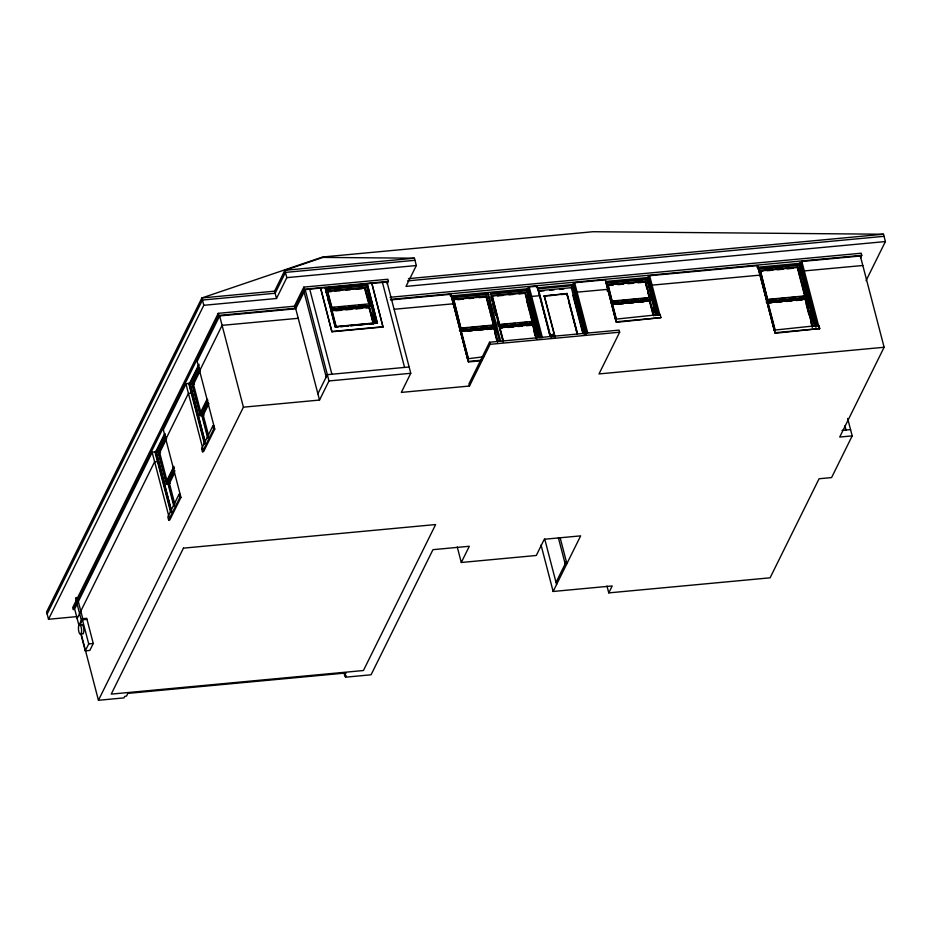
<?xml version="1.0" encoding="UTF-8"?>
<svg xmlns="http://www.w3.org/2000/svg" width="932" height="932" viewBox="0 0 932 932"><rect width="100%" height="100%" fill="white"/><g stroke="black" fill="none" stroke-linecap="round" stroke-linejoin="round"><path stroke-width="1.4" d="M81.492 620.84L75.55 598.053L76.191 597.529L77.309 597.68L82.89 619.128M47.148 614.013L202.43 300.057L275.138 293.254L285.448 272.4L414.961 260.296M77.414 616.565L48.511 619.267L203.805 305.3L201.883 297.96L322.67 256.999L593.043 231.719L883.489 234.223L885.4 241.563L866.073 280.637M218.239 313.338L72.696 607.606L73.244 609.703L218.787 315.435L218.239 313.338L294.349 306.22L303.809 287.114L387.875 279.25L388.423 281.348L387.153 283.899M164.591 433.776L155.854 451.438L152.161 452.335L74.665 609.015L78.94 625.454M199.017 364.167L189.662 383.075L185.969 383.972L163.333 429.734L180.959 497.397L169.787 519.986L168.657 520.103L167.83 516.945L179.002 494.356L180.144 494.251M338.234 326.887L335.334 327.155L325.221 287.534L305.207 289.677L295.747 308.795L219.637 315.913L197.141 361.383L214.768 429.046L203.595 451.636L202.465 451.74L201.638 448.595L212.811 426.006L213.952 425.901M171.581 510.934L156.273 452.195L165.302 433.939M205.39 442.584L190.081 383.833L199.11 365.589M174.459 470.835L168.016 483.871L166.315 484.023L157.974 452.032L165.71 436.397M208.267 402.484L201.825 415.509L200.124 415.672L191.782 383.681L199.518 368.035M166.607 438.634L159.675 452.661L167.189 481.506L166.339 481.588L158.824 452.731L166.385 437.446M207.079 399.211L200.147 413.226L192.633 384.38L200.194 369.095M77.146 618.533L154.619 461.771L157.485 461.573M165.814 439.24L188.427 393.421L191.293 393.222M199.623 370.889L222.096 325.35L298.228 318.301M199.786 371.565L193.483 384.299L200.636 411.781M78.719 625.687L82.167 618.732L86.711 618.312L93.258 643.488L89.822 650.431L85.278 650.862L80.746 633.434M80.14 624.417L82.435 619.78L86.979 619.361M166.339 481.588L173.9 466.291M167.818 480.225L174.121 467.491M204.143 406.783L207.3 400.411M166.315 484.023L174.051 468.388M200.124 415.672L207.859 400.038M85.278 650.862L88.715 643.907L82.167 618.732M174.307 505.505L168.587 483.522L174.89 470.777M208.116 437.143L202.395 415.171L208.069 403.696M174.482 473.246L169.438 483.44L174.808 504.049M208.919 403.626L203.246 415.09L208.617 435.698M203.805 305.3L276.501 298.496L274.591 291.157L284.901 270.303L322.938 257.407L414.414 258.199L416.324 265.538L406.002 286.392L885.4 241.563M276.501 298.496L286.823 277.643L284.901 270.303L414.414 258.199M168.657 520.103L179.829 497.502L179.002 494.356M202.465 451.74L213.638 429.151L212.811 426.006M847.654 418.445L852.197 435.885L831.577 477.592L819.077 478.757L770.088 577.817L608.771 592.892L612.207 585.948L553.142 591.471L580.648 535.865L544.288 539.255L536.273 555.484L461.293 562.485L469.32 546.269L432.961 549.67L371.076 674.791L345.516 677.18L346.238 675.735L344.677 675.607L345.958 672.997L127.847 693.396L126.566 695.994L124.713 696.449L123.991 697.893L98.443 700.282L243.415 407.179L219.637 315.913M218.787 315.435L294.896 308.317L304.356 289.211L303.809 287.114M335.334 327.155L325.221 287.534M327.61 291.099L364.878 288.035L369.328 303.855L365.099 287.592L327.61 291.099L331.85 307.362L331.419 308.224M331.536 311.195L331.967 310.321L369.445 306.826L373.685 323.078L373.254 323.952M370.12 323.905L377.367 323.229L367.115 283.887L371.798 283.177L383.005 327.004L331.885 331.78L320.678 287.953M364.668 288.466L365.099 287.592M375.456 323.183L366.392 285.856L366.824 284.994L325.92 288.815L335.986 327.015M383.005 327.004L371.798 283.177M317.882 393.77L327.342 374.652L409.125 366.998M243.415 407.179L319.525 400.061L328.973 380.943L305.207 289.677M372.905 322.6L369.014 307.688L369.445 306.826M370.319 305.952L368.699 297.215M377.367 323.229L367.255 283.596M371.658 283.468L387.001 282.035L410.767 373.289L401.319 392.407L469.472 386.034L490.104 344.327L489.556 342.23L619.058 330.126L619.64 332.211L599.008 373.93L884.119 347.263L860.341 255.997L801.835 261.473L801.124 262.917L817.562 326.06M467.526 359.041L451.228 295.642L450.098 295.747M451.927 296.924L451.496 297.797L487.855 294.395L488.286 293.522L451.927 296.924L468.435 361.954L479.84 360.894M460.559 327.12L453.616 299.207L486.562 296.131L494.077 324.977L493.645 325.839M453.616 299.207L460.909 328.483L466.641 327.947M460.816 331.885L461.247 331.023L494.193 327.936L497.77 341.683M486.562 296.131L486.131 296.993L489.347 309.354M491.805 296.469L492.236 295.595L525.182 292.52L532.696 321.365L529.621 322.064M467.619 358.808L483.58 356.77M493.762 328.81L494.193 327.936M499.424 341.322L487.855 294.395M489.556 342.23L468.924 383.937L469.472 386.034M492.236 295.595L499.54 324.872L492.026 296.026L524.972 292.951L532.487 321.796M536.75 339.434L532.813 324.324L499.867 327.412L499.435 328.274L502.301 328.006M524.751 293.382L525.182 292.52M539.989 337.897L527.197 288.815L529.201 286.963L537.147 286.217L550.264 336.312M538.044 337.71L526.475 290.784L526.906 289.91L490.558 293.312L503.303 342.265M530.96 297.925L531.659 296.411L539.628 295.724M536.436 287.673L537.147 286.217M550.125 336.603L537.566 287.569M544.02 296.166L567.029 293.464L577.49 333.621M532.813 324.324L532.382 325.198L526.65 325.734M534.106 322.6L533.675 323.462L536.576 334.588M567.029 293.464L567.821 298.205M585.704 334.704L572.644 284.563L574.636 282.722L605.311 279.845L616.378 322.332L660.963 317.614L660.147 314.468L615.551 319.187M583.362 333.842L571.339 287.685L572.341 285.658L538.265 288.85L550.649 336.405M576.395 293.673L577.094 292.159L607.781 289.351L607.07 290.807M615.469 319.408L605.73 281.196M608.107 284.761L645.387 281.685L649.616 297.949L645.596 281.254L608.107 284.761L612.126 301.455L617.904 300.92M612.033 304.857L612.464 303.983L649.953 300.477L653.833 315.389M616.378 322.332L606.429 282.478L647.321 278.656L656.792 315.016M645.165 282.128L645.596 281.254M657.13 314.072L647.624 277.55L649.616 275.709L757.53 265.62L775.156 333.272L819.752 328.553L818.925 325.408L774.341 330.126M655.615 315.529L646.89 279.518L647.321 278.656M651.375 286.66L652.074 285.145L760.011 275.126M649.953 300.477L649.522 301.351L652.703 313.548M650.816 299.615L650.221 294.815M660.147 314.468L659.856 315.039L649.616 275.709M556.031 582.418L566.341 561.565M774.247 330.359L757.949 266.96L756.819 267.065M758.648 268.241L758.217 269.115L799.12 265.282L799.551 264.42L758.648 268.241L775.156 333.272M767.281 298.438L760.337 270.525L797.827 267.018L805.341 295.863L804.91 296.737M767.63 299.813L760.337 270.525M812.611 326.305L805.458 298.834L767.968 302.341L767.537 303.215L771.859 302.807M797.827 267.018L797.396 267.892L804.549 295.362M816.281 326.433L799.842 263.313L801.124 262.917M803.582 272.365L804.293 270.909L862.822 265.504M803.594 272.424L804.316 270.979M805.027 299.708L805.458 298.834M814.347 326.282L799.12 265.282M860.481 257.919L861.762 255.321L861.215 253.213L390.019 297.285M884.119 347.263L839.709 437.05L852.197 435.885M552.455 335.124L551.558 336.883M286.823 277.643L416.324 265.538M274.591 291.157L201.883 297.96L46.6 611.916L48.511 619.267M408.437 278.645L883.489 234.223M304.356 289.211L388.423 281.348M325.082 287.825L367.115 283.887M407.54 280.882L884.037 236.32M325.501 289.689L366.392 285.856M327.179 291.972L331.501 291.565M334.39 291.297L340.157 290.761M345.923 290.213L350.246 289.817M356.012 289.27L361.779 288.734M390.566 299.382L861.762 255.321M390.473 299.941L450.808 294.291L468.435 361.954M451.088 295.922L527.197 288.815M537.426 287.86L572.644 284.563M605.59 281.476L647.624 277.55M757.809 267.251L799.842 263.313M331.85 307.362L369.328 303.855M334.518 307.525L331.629 307.793L327.749 292.893M338.84 307.117L344.607 306.581M348.929 306.174L354.696 305.638M359.03 305.23L364.796 304.694M330.545 309.098L371.449 305.265M490.127 294.186L526.475 290.784M605.998 283.34L646.89 279.518M331.536 309.832L371.018 306.139M639.41 281.045L642.23 280.788M769.075 268.929L771.894 268.661M778.942 267.997L781.762 267.74M538.684 290.749L571.339 287.685M539.814 291.192L544.078 290.796M549.764 290.26L554.016 289.864M559.701 289.328L563.953 288.932M331.745 310.764L369.235 307.257L373.464 323.52L369.142 323.917M453.395 299.638L486.341 296.562L493.855 325.408L490.989 325.676M760.116 270.956L797.606 267.449L805.12 296.306L799.353 296.842M335.858 310.787L341.625 310.251M345.947 309.843L351.714 309.308M356.047 308.9L361.814 308.364M366.136 307.956L369.014 307.688M457.484 299.673L463.216 299.137M468.936 298.601L473.235 298.205M478.966 297.669L484.698 297.133M497.537 295.933L503.268 295.397M509 294.861L513.299 294.454M519.019 293.918L523.318 293.522M607.676 285.623L613.454 285.087M617.776 284.679L623.543 284.144M627.865 283.736L633.632 283.2M637.966 282.792L643.732 282.256M759.906 271.398L762.784 271.119M767.118 270.723L772.884 270.175M777.206 269.779L782.973 269.231M787.295 268.835L793.062 268.288M394.364 309.249L453.29 303.797M549.705 295.642L553.969 295.246M561.064 294.582L563.907 294.314M335.765 326.584L376.656 322.752L366.824 284.994M335.473 326.864L377.507 322.938M612.347 301.024L649.837 297.518M340.308 326.619L344.63 326.212M350.397 325.676L356.164 325.128M359.053 324.86L364.82 324.324M341.124 326.619L348.37 325.944M351.271 325.664L367.22 324.173M622.227 300.512L627.993 299.976M630.871 299.696L638.082 299.032M640.971 298.753L646.738 298.217M611.054 302.749L651.946 298.927M612.033 303.494L651.515 299.801M617.799 304.321L623.566 303.774M629.333 303.238L633.667 302.83M639.434 302.294L643.756 301.886M332.025 331.489L383.145 326.713M461.13 328.052L494.077 324.977M499.75 324.441L532.696 321.365M767.852 299.37L805.341 295.863M470.94 327.551L476.671 327.015M480.97 326.608L486.702 326.072M500.973 324.744L506.705 324.208M510.992 323.8L515.291 323.404M519.59 322.996L526.755 322.332M769.075 299.673L776.286 298.997M779.164 298.729L784.942 298.193M789.264 297.786L795.031 297.25M459.837 329.788L496.185 326.386M534.817 322.775L498.457 326.177L497.373 322.006M766.558 301.106L807.45 297.285M459.406 330.65L495.754 327.26M499.424 326.911L534.385 323.649M766.127 301.98L807.019 298.147M499.657 327.843L532.603 324.767L536.18 338.502M467.981 331.221L472.279 330.813M478 330.278L483.731 329.742M486.597 329.474L492.329 328.938M508.033 327.47L513.765 326.934M518.064 326.538L522.363 326.13M776.193 302.399L781.96 301.863M786.282 301.455L792.049 300.92M796.371 300.512L802.137 299.976M616.658 321.75L660.963 317.614M553.853 334.46L550.439 334.774L551.08 337.221M490.104 344.327L619.64 332.211M190.081 383.833L191.782 383.681M192.633 384.38L194.334 384.229M468.726 361.383L481.553 360.183M775.447 332.701L819.752 328.553M328.973 380.943L410.767 373.289M202.395 415.171L204.096 415.008M213.638 429.151L214.768 429.046M156.273 452.195L157.974 452.032M201.638 448.595L202.78 448.49L185.969 383.972M158.824 452.731L160.525 452.579M168.587 483.522L170.288 483.358M842.039 430.386L850.567 429.594M179.829 497.502L180.959 497.397M88.715 643.907L93.258 643.488M844.928 425.831L846.023 430.013M801.835 261.473L819.461 329.136M799.982 263.022L816.42 326.142M799.551 264.42L815.943 327.353M799.05 267.566L801.252 276M803.081 283.037L804.188 287.254M804.922 290.073L806.017 294.291M806.681 299.358L808.86 307.711M809.582 310.496L812.483 321.622M812.401 326.748L805.236 299.265L767.747 302.772L774.55 328.88M806.098 303.82L808.964 314.818M810.747 321.68L812.18 327.179M767.968 302.341L775.121 329.812M648.893 277.154L658.796 315.132M647.763 277.258L657.643 315.191M652.983 307.933L654.066 312.092M645.527 283.479L646.936 288.897M647.635 291.611L649.056 297.028M653.623 315.82L649.732 300.92L612.242 304.426L616.134 319.327M608.247 286.543L612.126 301.455M612.464 303.983L616.343 318.895M574.636 282.722L587.673 332.747M573.926 284.167L586.589 332.806M572.784 284.272L585.844 334.413M572.341 285.658L585.098 334.611M572.877 295.258L582.721 333.027M577.351 333.912L566.889 293.755L544.172 295.887L554.983 337.419M568.543 300.966L571.433 312.045M572.155 314.818L575.405 327.283M576.127 330.045L577.199 334.204M544.311 295.595L555.134 337.128M529.201 286.963L542.424 337.733M606.988 586.053L608.771 592.892M528.479 288.419L541.341 337.803M527.349 288.524L540.129 337.605M526.906 289.91L539.29 337.466M527.151 295.875L528.246 300.092M528.98 302.9L531.904 314.154M534.584 327.773L535.679 331.967M526.545 300.255L529.399 311.241M530.122 313.991L531.555 319.478M533.815 330.697L535.248 336.184M560.155 537.799L566.889 563.662M558.373 537.787L565.293 564.361M499.867 327.412L503.443 341.147M500.018 329.217L503.233 341.578M490.849 296.959L491.933 301.141M492.667 303.914L495.556 315.051M488.286 293.522L500.67 341.077M488.892 300.885L491.816 312.138M493.657 319.175L494.752 323.392M495.416 328.472L496.5 332.642M490.069 312.103L493.284 324.464M497.548 342.114L493.972 328.379L461.025 331.454L468.19 358.925M494.834 332.934L496.977 341.17M544.731 539.057L556.579 584.515M541.038 545.01L553.142 591.471M461.247 331.023L468.4 358.494M457.251 546.991L461.293 562.485M382.446 282.454L404.581 367.429M372.485 314.27L374.652 322.589M365.018 289.817L368.198 302.015M331.967 310.321L336.196 326.584M325.862 291.075L326.934 295.234M327.656 298.007L328.74 302.166M320.538 288.244L331.885 331.78M309.75 289.258L331.885 374.221M304.053 291.996L326.188 376.971M295.747 308.795L319.525 400.061M294.349 306.22L294.896 308.317M344.793 674.407L345.516 677.18M343.943 672.799L344.677 675.607M201.825 415.509L207.685 438.017M189.662 383.075L205.378 443.387M189.103 383.134L204.807 443.434M188.812 383.716L204.539 444.098M168.016 483.871L173.876 506.379M155.854 451.438L171.57 511.738M155.295 451.484L170.999 511.796M155.003 452.067L170.731 512.449M152.161 452.335L168.972 516.841M81.107 633.772L98.443 700.282M81.189 625.092A4.811 1.526 84.7 0 1 83.822 629.38A4.811 1.526 84.7 0 1 81.841 633.387M183.441 548.144L111.234 694.119L363.433 670.527L435.628 524.553L183.441 548.144M554.645 335.846L552.921 336.988L551.837 335.054L552.793 334.425L554.645 335.846M78.498 627.026A4.811 1.526 84.7 0 0 80.385 634.296A4.811 1.526 84.7 0 0 81.166 627.178A4.811 1.526 84.7 0 0 78.498 627.026"/></g></svg>
